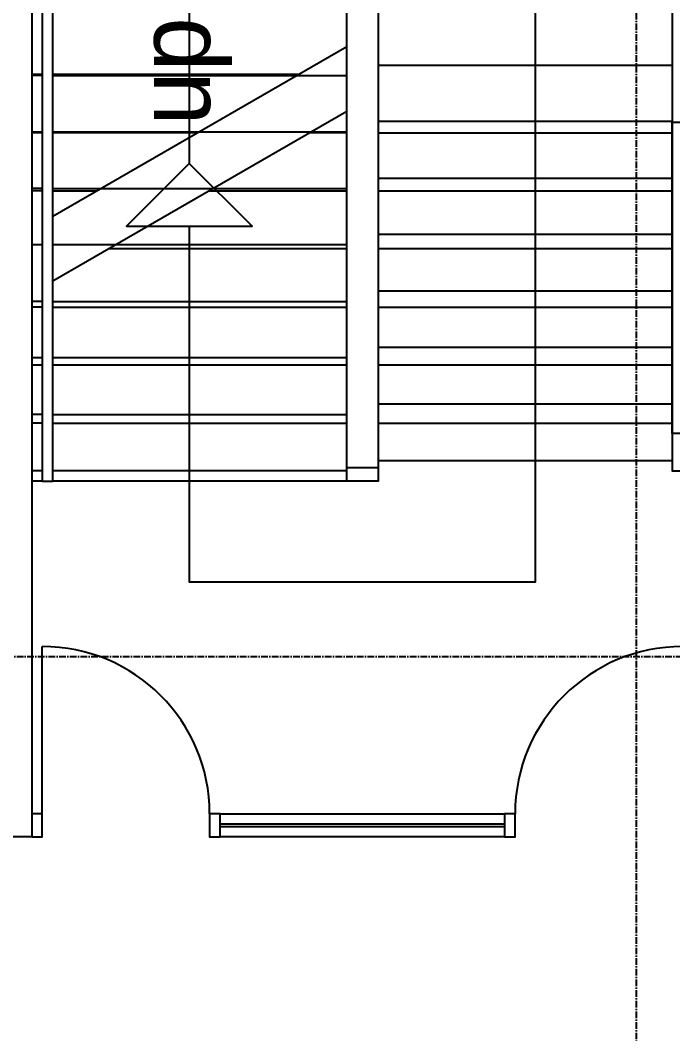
# Model space of a CAD drawing. Header units: millimetres. Extents: x -49883 to 71908, y -18440 to 67826.
# Drawn here: x -8478 to -5359, y -4026 to 820 of the extents above; entities that cross this region are included whole.
import ezdxf

# ---------------------------------------------------------------- set-up
doc = ezdxf.new("R2010")
doc.units = ezdxf.units.MM
doc.linetypes.add('PCENTRE', pattern=[50.8, 31.75, -6.35, 6.35, -6.35])
doc.linetypes.add('PCENTRE2', pattern=[28.575, 19.05, -3.175, 3.175, -3.175])
for name, color, linetype in [('Boundaries_and_building_grids', 140, 'PCENTRE2'), ('Fourth Floor - Doors Windows and Openings', 1, 'Continuous'), ('Fourth Floor - Stairs', 8, 'Continuous'), ('Fourth Floor - Structural Members', 5, 'Continuous'), ('Third Floor - Doors Windows and Openings', 1, 'Continuous'), ('Third Floor - Stairs', 8, 'Continuous'), ('Third Floor - Structural Members', 5, 'Continuous')]:
    doc.layers.add(name, color=color, linetype=linetype)

msp = doc.modelspace()

# ---------------------------------------------------------------- linework, layer by layer
at = {"layer": 'Boundaries_and_building_grids', "color": 140, "linetype": 'PCENTRE', "lineweight": -3}
for p, q in [((-5532.8, -11774.3), (-5532.8, 60112.4)), ((25217.2, -2224.3), (-27282.8, -2224.3))]:
    msp.add_line(p, q, dxfattribs=at)
at = {"layer": 'Fourth Floor - Doors Windows and Openings', "color": 1, "linetype": 'Continuous'}
for p, q in [((-8372.8, -2974.3, 13800), (-8372.8, -2174.3, 13800)), ((-7522.8, -2974.3, 13800), (-6162.8, -2974.3, 13800)), ((-6162.8, -2974.3, 13800), (-6162.8, -3029.3, 13800)), ((-6162.8, -3024.3, 13800), (-7522.8, -3024.3, 13800)), ((-7522.8, -3034.3, 13800), (-6162.8, -3034.3, 13800)), ((-6162.8, -3084.3, 13800), (-7522.8, -3084.3, 13800))]:
    msp.add_line(p, q, dxfattribs=at)
at = {"layer": 'Fourth Floor - Doors Windows and Openings', "color": 1, "linetype": 'Continuous', "elevation": 13800}
for points in [[(-8422.8, -2974.3), (-8422.8, -3084.3), (-8372.8, -3084.3), (-8372.8, -2974.3), (-8422.8, -2974.3)], [(-7572.8, -2974.3), (-7572.8, -3084.3), (-7522.8, -3084.3), (-7522.8, -2974.3), (-7572.8, -2974.3)], [(-6162.8, -2974.3), (-6162.8, -3084.3), (-6112.8, -3084.3), (-6112.8, -2974.3), (-6162.8, -2974.3)]]:
    msp.add_lwpolyline(points, dxfattribs=at)
at = {"layer": 'Fourth Floor - Doors Windows and Openings', "color": 1, "linetype": 'Continuous'}
for centre, start, end in [((-8372.8, -2974.3, 13800), 0, 90), ((-5312.8, -2974.3, 13800), 90, 180)]:
    msp.add_arc(centre, 800, start, end, dxfattribs=at)
at = {"layer": 'Fourth Floor - Stairs', "color": 8, "linetype": 'Continuous'}
for p, q in [((-8372.8, 1415.7, 13800), (-8372.8, -1384.3, 13800)), ((-8322.8, -1384.3, 13800), (-8322.8, 1415.7, 13800)), ((-6767.8, 1415.7, 13800), (-6767.8, -1318.4, 13800)), ((-8422.8, 1365.7, 13800), (-8422.8, -1334.3, 13800)), ((-6917.8, -1334.3, 13800), (-6917.8, 1390.7, 13800)), ((-6767.8, 605.7, 13800), (-5362.8, 605.7, 13800)), ((-8372.8, 555.7, 13800), (-8422.8, 555.7, 13800)), ((-8322.8, 555.7, 13800), (-6917.8, 555.7, 13800)), ((-5362.8, 335.7, 13800), (-6767.8, 335.7, 13800)), ((-8372.8, 285.7, 13800), (-8422.8, 285.7, 13800)), ((-6917.8, 285.7, 13800), (-8322.8, 285.7, 13800)), ((-6767.8, 65.7, 13800), (-5362.8, 65.7, 13800)), ((-8372.8, 15.7, 13800), (-8422.8, 15.7, 13800)), ((-8322.8, 15.7, 13800), (-6917.8, 15.7, 13800)), ((-5362.8, -204.3, 13800), (-6767.8, -204.3, 13800)), ((-8372.8, -254.3, 13800), (-8422.8, -254.3, 13800)), ((-6917.8, -254.3, 13800), (-8322.8, -254.3, 13800)), ((-6767.8, -474.3, 13800), (-5362.8, -474.3, 13800)), ((-8372.8, -524.3, 13800), (-8422.8, -524.3, 13800)), ((-8322.8, -524.3, 13800), (-6917.8, -524.3, 13800)), ((-5362.8, -744.3, 13800), (-6767.8, -744.3, 13800)), ((-8372.8, -794.3, 13800), (-8422.8, -794.3, 13800)), ((-6917.8, -794.3, 13800), (-8322.8, -794.3, 13800)), ((-6767.8, -1014.3, 13800), (-5362.8, -1014.3, 13800)), ((-8372.8, -1064.3, 13800), (-8422.8, -1064.3, 13800)), ((-8322.8, -1064.3, 13800), (-6917.8, -1064.3, 13800)), ((-6767.8, -1284.3, 13800), (-5362.8, -1284.3, 13800)), ((-8372.8, -1334.3, 13800), (-8422.8, -1334.3, 13800)), ((-6917.8, -1334.3, 13800), (-8322.8, -1334.3, 13800)), ((-6917.8, -1318.4, 13800), (-6767.8, -1318.4, 13800)), ((-8372.8, -1384.3, 13800), (-8322.8, -1384.3, 13800))]:
    msp.add_line(p, q, dxfattribs=at)
at = {"layer": 'Fourth Floor - Stairs', "color": 8, "linetype": 'Continuous', "elevation": 13800}
for points in [[(-7670.3, -165), (-7670.3, -1865.4), (-6015.3, -1865.4), (-6015.3, 2135.3)], [(-6015.3, 2135.3), (-7670.3, 2135.3), (-7670.3, 135)], [(-5312.8, 1465.7), (-5362.8, 1465.7), (-5362.8, -1334.3), (-5312.8, -1334.3), (-5312.8, 1465.7)], [(-7670.3, 135), (-7970.3, -165), (-7370.3, -165), (-7670.3, 135)]]:
    msp.add_lwpolyline(points, dxfattribs=at)
at = {"layer": 'Fourth Floor - Structural Members', "color": 5, "linetype": 'Continuous', "lineweight": -3, "elevation": 13800}
msp.add_lwpolyline([(-8422.8, 1475.7), (-8422.8, -3084.3), (-8642.8, -3084.3), (-8642.8, 1475.7)], close=True, dxfattribs=at)
at = {"layer": 'Third Floor - Doors Windows and Openings', "linetype": 'Continuous'}
for p, q in [((-8372.8, -2974.3, 10350), (-8372.8, -2174.3, 10350)), ((-7522.8, -2974.3, 10350), (-6162.8, -2974.3, 10350)), ((-6162.8, -2974.3, 10350), (-6162.8, -3029.3, 10350)), ((-6162.8, -3024.3, 10350), (-7522.8, -3024.3, 10350)), ((-7522.8, -3034.3, 10350), (-6162.8, -3034.3, 10350)), ((-6162.8, -3084.3, 10350), (-7522.8, -3084.3, 10350))]:
    msp.add_line(p, q, dxfattribs=at)
at = {"layer": 'Third Floor - Doors Windows and Openings', "linetype": 'Continuous', "elevation": 10350}
for points in [[(-8422.8, -2974.3), (-8422.8, -3084.3), (-8372.8, -3084.3), (-8372.8, -2974.3), (-8422.8, -2974.3)], [(-7572.8, -2974.3), (-7572.8, -3084.3), (-7522.8, -3084.3), (-7522.8, -2974.3), (-7572.8, -2974.3)], [(-6162.8, -2974.3), (-6162.8, -3084.3), (-6112.8, -3084.3), (-6112.8, -2974.3), (-6162.8, -2974.3)]]:
    msp.add_lwpolyline(points, dxfattribs=at)
at = {"layer": 'Third Floor - Doors Windows and Openings', "linetype": 'Continuous'}
for centre, start, end in [((-8372.8, -2974.3, 10350), 0, 90), ((-5312.8, -2974.3, 10350), 90, 180)]:
    msp.add_arc(centre, 800, start, end, dxfattribs=at)
at = {"layer": 'Third Floor - Stairs', "color": 8, "linetype": 'Continuous'}
for p, q in [((-8322.8, -116.5, 10350), (-6917.8, 694.7, 10350)), ((-8372.8, 560.2, 10350), (-8422.8, 560.2, 10350)), ((-7150.8, 560.2, 10350), (-8322.8, 560.2, 10350)), ((-8322.8, -425.9, 10350), (-6917.8, 385.3, 10350)), ((-8372.8, 282.4, 10350), (-8422.8, 282.4, 10350)), ((-7631.9, 282.4, 10350), (-8322.8, 282.4, 10350)), ((-6917.8, 282.4, 10350), (-7096.1, 282.4, 10350)), ((-6767.8, 282.4, 10350), (-5362.8, 282.4, 10350)), ((-8372.8, 4.6, 10350), (-8422.8, 4.6, 10350)), ((-8322.8, 4.6, 10350), (-8113, 4.6, 10350)), ((-7577.2, 4.6, 10350), (-6917.8, 4.6, 10350)), ((-6767.8, 4.6, 10350), (-5362.8, 4.6, 10350)), ((-6917.8, -273.2, 10350), (-8058.3, -273.2, 10350)), ((-5362.8, -273.2, 10350), (-6767.8, -273.2, 10350)), ((-8372.8, -550.9, 10350), (-8422.8, -550.9, 10350)), ((-8322.8, -550.9, 10350), (-6917.8, -550.9, 10350)), ((-6767.8, -550.9, 10350), (-5362.8, -550.9, 10350)), ((-8372.8, -828.7, 10350), (-8422.8, -828.7, 10350)), ((-6917.8, -828.7, 10350), (-8322.8, -828.7, 10350)), ((-5362.8, -828.7, 10350), (-6767.8, -828.7, 10350)), ((-8372.8, -1106.5, 10350), (-8422.8, -1106.5, 10350)), ((-8322.8, -1106.5, 10350), (-6917.8, -1106.5, 10350)), ((-6767.8, -1106.5, 10350), (-5362.8, -1106.5, 10350)), ((-8372.8, -1384.3, 10350), (-8422.8, -1384.3, 10350)), ((-8372.8, -1384.3, 10350), (-8322.8, -1384.3, 10350)), ((-6917.8, -1384.3, 10350), (-8322.8, -1384.3, 10350))]:
    msp.add_line(p, q, dxfattribs=at)
at = {"layer": 'Third Floor - Stairs', "color": 8, "linetype": 'Continuous', "elevation": 10350}
for points in [[(-6917.8, 1415.7), (-6767.8, 1415.7), (-6767.8, -1384.3), (-6917.8, -1384.3), (-6917.8, 1415.7)], [(-8322.8, -1384.3), (-8322.8, 1165.7), (-8372.8, 1165.7), (-8372.8, -1384.3)], [(-5362.8, 332.4), (-5312.8, 332.4), (-5312.8, -1156.5), (-5362.8, -1156.5), (-5362.8, 332.4)]]:
    msp.add_lwpolyline(points, dxfattribs=at)
at = {"layer": 'Third Floor - Structural Members', "color": 5, "linetype": 'Continuous', "elevation": 10350}
msp.add_lwpolyline([(-8642.8, 1425.7), (-8422.8, 1425.7), (-8422.8, -3084.3), (-8642.8, -3084.3)], close=True, dxfattribs=at)

# ---------------------------------------------------------------- texts
at = {"layer": 'Fourth Floor - Stairs', "color": 8, "linetype": 'Continuous'}
msp.add_text('up', height=347.65, rotation=90, dxfattribs=at).set_placement((-7571, 317.2, 13800))

doc.saveas('drawing.dxf')
